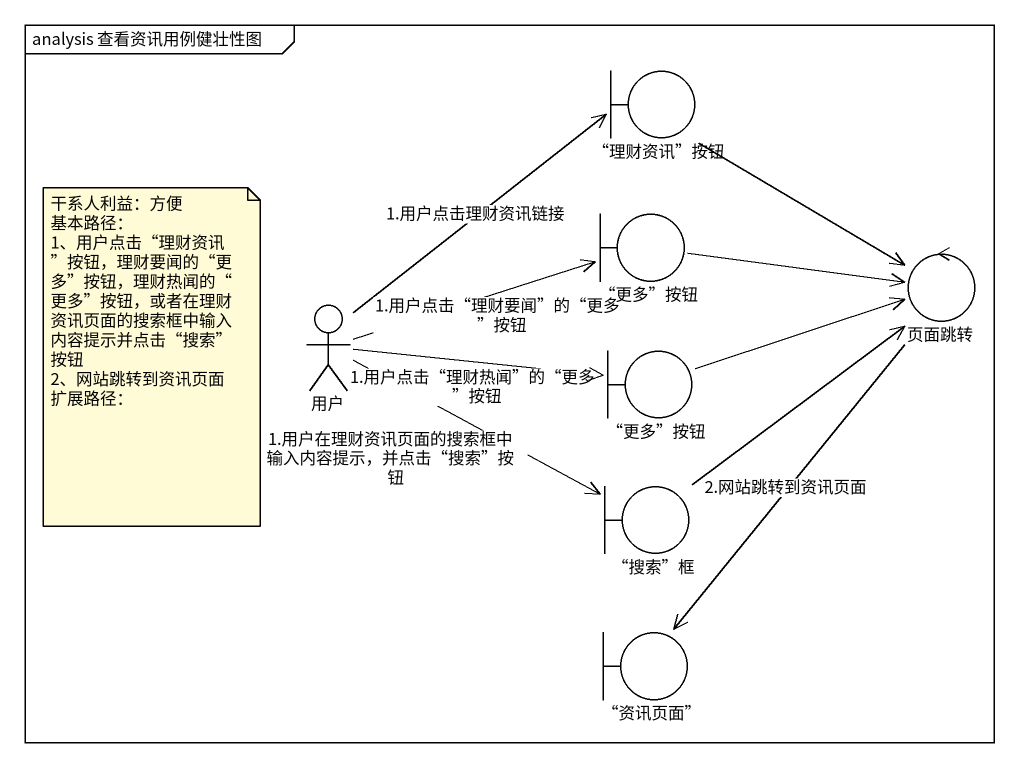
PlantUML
@startuml
mainframe analysis 查看资讯用例健壮性图
boundary "“理财资讯”按钮" as 理财资讯_按钮
boundary "“更多”按钮" as 更多_按钮
control 页面跳转
actor 用户
boundary "“更多”按钮" as 更多_按钮_2
boundary "“搜索”框" as 搜索_框
boundary "“资讯页面”" as 资讯页面
理财资讯_按钮 --> 页面跳转
更多_按钮 -right-> 页面跳转
页面跳转 --> 资讯页面 : 2.网站跳转到资讯页面
用户 -up-> 理财资讯_按钮 : 1.用户点击理财资讯链接
用户 -right-> 更多_按钮 : 1.用户点击“理财要闻”的“更多”按钮
用户 -right-> 更多_按钮_2 : 1.用户点击“理财热闻”的“更多”按钮
用户 -right-> 搜索_框 : 1.用户在理财资讯页面的搜索框中输入内容提示，并点击“搜索”按钮
更多_按钮_2 -right-> 页面跳转
搜索_框 -up-> 页面跳转
note as N1
  干系人利益：方便
  基本路径：
  1、用户点击“理财资讯”按钮，理财要闻的“更多”按钮，理财热闻的“更多”按钮，或者在理财资讯页面的搜索框中输入内容提示并点击“搜索”按钮
  2、网站跳转到资讯页面
  扩展路径：
end note
@enduml
